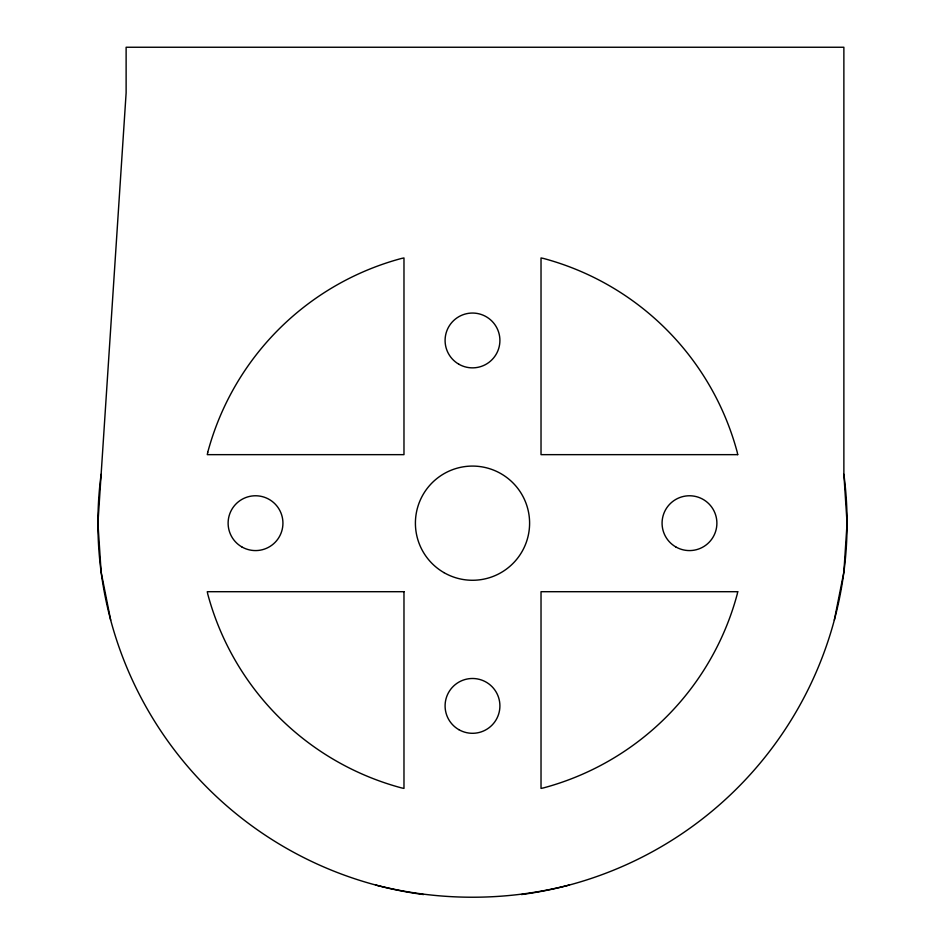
<?xml version="1.0" encoding="UTF-8"?>
<svg xmlns="http://www.w3.org/2000/svg" width="945" height="945" viewBox="0 0 945 945"><rect width="100%" height="100%" fill="white"/><g stroke="black" fill="none" stroke-linecap="round" stroke-linejoin="round"><path stroke-width="1.42" d="M834.317 620.121L843.873 572.068L847.074 523.176L843.873 474.284L843.873 47.25L126.122 47.25L126.122 92.929L97.926 523.176L101.127 572.068L110.683 620.121M375.555 884.992C438.976 901.306 506.024 901.306 569.445 884.992M843.873 474.284A374.574 374.574 0 0 1 521.392 894.549M423.608 894.549A374.574 374.574 0 0 1 101.127 474.284M207.758 452.242L207.274 454.651L403.976 454.651L403.976 257.95L401.566 258.434A274.074 274.074 0 0 0 207.758 452.242M737.726 591.7L737.242 594.11A274.074 274.074 0 0 1 543.434 787.917L541.024 788.402L541.024 591.7L737.726 591.7M737.726 454.651L541.024 454.651L541.024 257.95L543.434 258.434A274.074 274.074 0 0 1 737.242 452.242L737.726 454.651M403.976 591.7L207.274 591.7L207.758 594.11A274.074 274.074 0 0 0 401.566 787.917L403.976 788.402L403.976 591.7M675.769 546.907A27.405 27.405 0 0 0 716.889 523.176A27.405 27.405 0 0 0 675.769 499.444A27.405 27.405 0 0 0 675.769 546.907M458.797 729.634A27.405 27.405 0 0 0 499.905 705.891A27.405 27.405 0 0 0 458.797 682.16A27.405 27.405 0 0 0 458.797 729.634M241.814 546.907A27.405 27.405 0 0 0 282.933 523.176A27.405 27.405 0 0 0 241.814 499.444A27.405 27.405 0 0 0 241.814 546.907M458.797 364.191A27.405 27.405 0 0 0 499.905 340.46A27.405 27.405 0 0 0 458.797 316.717A27.405 27.405 0 0 0 458.797 364.191M443.949 572.623A57.102 57.102 0 0 0 529.602 523.176A57.102 57.102 0 0 0 443.949 473.728A57.102 57.102 0 0 0 443.949 572.623"/></g></svg>
